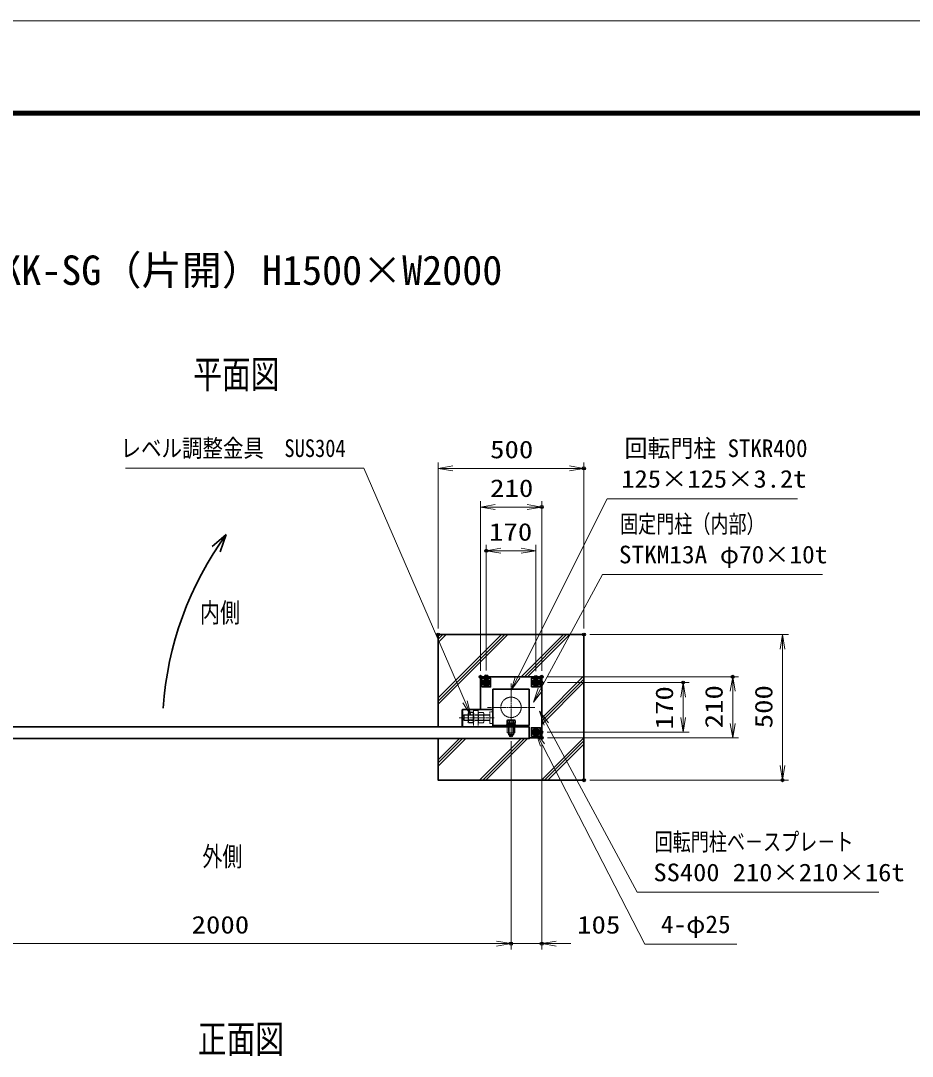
# Model space of a CAD drawing. Units: millimetres at full size. Extents: x -5940 to 5940, y -4200 to 4200.
# Drawn here: x -2706 to 353, y 647 to 4200 of the extents above; entities that cross this region are included whole.
import ezdxf
from ezdxf.enums import TextEntityAlignment as Align

# ---------------------------------------------------------------- set-up
doc = ezdxf.new("R2010")
doc.units = ezdxf.units.MM
doc.header["$LTSCALE"] = 20
doc.header["$PDMODE"] = 32
doc.header["$PDSIZE"] = 10
for name, pattern in [('DASHED', [7.5, 6, -1.5]), ('USER1', [18, 12, -1.5, 3, -1.5]), ('USER2', [9, 6, -0.75, 1.5, -0.75]), ('USER3', [3.75, 3, -0.75])]:
    doc.linetypes.add(name, pattern=pattern)
for name, color, linetype, lineweight in [('0-0_D-TTL', 7, 'Continuous', 18), ('0-1_軸線', 200, 'USER1', 15), ('0-2_隠れ線', 140, 'DASHED', 18), ('0-3_外形線', 7, 'Continuous', 35), ('0-4_寸法線', 4, 'Continuous', 18), ('0-5_0', 7, 'Continuous', 18), ('0-8_細線', 2, 'Continuous', 35), ('0-B_ねじ', 253, 'Continuous', 18), ('0-C_AM_0N', 7, 'Continuous', 50), ('0-D_AM_4N', 4, 'Continuous', 25), ('0-E_AM_7N', 6, 'USER2', 18), ('0-F_AM_3N', 140, 'USER3', 25), ('1-0_ハッチング', 253, 'Continuous', 13)]:
    doc.layers.add(name, color=color, linetype=linetype, lineweight=lineweight)
doc.layers.add('0-6_Defpoints', color=7, linetype='Continuous')
doc.layers.add('0-7_文字', color=254, linetype='Continuous')
doc.styles.add('ＭＳ ゴシック', font='')
doc.styles.get('ＭＳ ゴシック').set_extended_font_data('MS Gothic')

# ---------------------------------------------------------------- blocks, each defined once
blk = doc.blocks.new('PROFSP004L9486')
at = {"layer": '0-1_軸線'}
blk.add_line((-240, 0), (840, 0), dxfattribs=at)
at = {"layer": '0-3_外形線'}
for p, q in [((-16, 138.6), (-178.6, 138.6)), ((62, 160), (62, 0)), ((62, -160), (62, 0)), ((780, 160), (780, 0)), ((780, -160), (780, 0)), ((-16, -138.6), (-178.6, -138.6))]:
    blk.add_line(p, q, dxfattribs=at)
for points in [[(-200, 0), (-200, 240), (-178.6, 277.1), (-16, 277.1), (-16, 0)], [(-200, 0), (-200, -240), (-178.6, -277.1), (-16, -277.1), (-16, 0)], [(-16, 225), (0, 225), (0, 0)], [(-16, -225), (0, -225), (0, 0)], [(12, 160), (780, 160), (800, 140), (800, 0)], [(12, -160), (780, -160), (800, -140), (800, 0)]]:
    blk.add_lwpolyline(points, dxfattribs=at)
for centre, radius, start, end in [((-77.3, 207.8), 122.7, 145.61587, 214.38413), ((258.6, 0), 458.6, 162.41211, 197.58789), ((12, 172), 12, 180, 270), ((-77.3, -207.8), 122.7, 145.61587, 214.38413), ((12, -172), 12, 90, 180)]:
    blk.add_arc(centre, radius, start, end, dxfattribs=at)
at = {"layer": '0-B_ねじ'}
for p, q in [((62, 140), (12, 160)), ((62, 140), (800, 140)), ((62, -140), (12, -160)), ((62, -140), (800, -140))]:
    blk.add_line(p, q, dxfattribs=at)
blk = doc.blocks.new('PROFSP004KSH16')
at = {"layer": '0-3_外形線'}
for p, q in [((0, 186), (0, 0)), ((0, 13.2), (99.4, 26.5)), ((0, -186), (0, 0)), ((0, -13.2), (99.4, 0)), ((11.4, 268), (11.4, 14.8)), ((88, 268), (88, 25)), ((99.4, 186), (99.4, 0)), ((99.4, -186), (99.4, 0)), ((11.4, -268), (11.4, -11.7)), ((88, -268), (88, -1.5))]:
    blk.add_line(p, q, dxfattribs=at)
for points in [[(49.7, 268), (11.4, 268), (3.4, 260), (0, 186)], [(99.4, 186), (96, 260), (88, 268), (49.7, 268)], [(49.7, -268), (11.4, -268), (3.4, -260), (0, -186)], [(99.4, -186), (96, -260), (88, -268), (49.7, -268)]]:
    blk.add_lwpolyline(points, dxfattribs=at)
blk = doc.blocks.new('PROFSP004K8916')
at = {"layer": '0-3_外形線'}
blk.add_lwpolyline([(0, -300), (60, -300), (60, 300), (0, 300)], close=True, dxfattribs=at)
blk = doc.blocks.new('U23')
at = {"layer": '0-C_AM_0N'}
blk.add_lwpolyline([(-1880, 1596.1), (-1700, 1492.2), (-1520, 1596.1), (-1520, 1803.9), (-1700, 1907.8), (-1880, 1803.9)], close=True, dxfattribs=at)
for radius in [180, 101.1]:
    blk.add_circle((-1700, 1700), radius, dxfattribs=at)
at = {"layer": '0-D_AM_4N'}
blk.add_arc((-1700, 1700), 120, 260, 170, dxfattribs=at)
at = {"layer": '0-E_AM_7N'}
for p, q in [((-1928.6, 1700), (-1471.4, 1700)), ((-1700, 1928.6), (-1700, 1471.4))]:
    blk.add_line(p, q, dxfattribs=at)
blk = doc.blocks.new('U24')
at = {"layer": '0-C_AM_0N'}
blk.add_lwpolyline([(1520, 1596.1), (1700, 1492.2), (1880, 1596.1), (1880, 1803.9), (1700, 1907.8), (1520, 1803.9)], close=True, dxfattribs=at)
for radius in [180, 101.1]:
    blk.add_circle((1700, 1700), radius, dxfattribs=at)
at = {"layer": '0-D_AM_4N'}
blk.add_arc((1700, 1700), 120, 260, 170, dxfattribs=at)
at = {"layer": '0-E_AM_7N'}
for p, q in [((1471.4, 1700), (1928.6, 1700)), ((1700, 1928.6), (1700, 1471.4))]:
    blk.add_line(p, q, dxfattribs=at)
blk = doc.blocks.new('U25')
at = {"layer": '0-C_AM_0N'}
blk.add_lwpolyline([(1520, -1803.9), (1700, -1907.8), (1880, -1803.9), (1880, -1596.1), (1700, -1492.2), (1520, -1596.1)], close=True, dxfattribs=at)
for radius in [180, 101.1]:
    blk.add_circle((1700, -1700), radius, dxfattribs=at)
at = {"layer": '0-D_AM_4N'}
blk.add_arc((1700, -1700), 120, 260, 170, dxfattribs=at)
at = {"layer": '0-E_AM_7N'}
for p, q in [((1471.4, -1700), (1928.6, -1700)), ((1700, -1471.4), (1700, -1928.6))]:
    blk.add_line(p, q, dxfattribs=at)
blk = doc.blocks.new('A$C349E2BCA')
at = {"layer": '0-2_隠れ線'}
for p, q in [((-714.9, 581.1), (-714.9, -588.9)), ((-714.9, -588.9), (1355.1, -588.9))]:
    blk.add_line(p, q, dxfattribs=at)
at = {"layer": '0-3_外形線'}
for p, q in [((1355.1, 581.1), (-744.9, 581.1)), ((-744.9, 581.1), (-744.9, -588.9)), ((-714.9, -618.9), (1355.1, -618.9))]:
    blk.add_line(p, q, dxfattribs=at)
blk.add_lwpolyline([(1355.1, -618.9), (1355.1, 581.1), (-744.9, 581.1)], dxfattribs=at)
blk.add_arc((-714.9, -588.9), 30, 180, 270, dxfattribs=at)
blk = doc.blocks.new('U26')
at = {"layer": '0-F_AM_3N'}
for p, q in [((-1673.2, 346.5), (-1700, 300)), ((-1700, 300), (-1700, -300)), ((-1346.8, 346.5), (-1673.2, 346.5)), ((-1346.8, 173.3), (-1673.2, 173.3)), ((-1346.8, 346.5), (-1320, 300)), ((-1320, 300), (-1320, -300)), ((-1673.2, -346.5), (-1700, -300)), ((-1346.8, -173.3), (-1673.2, -173.3)), ((-1346.8, -346.5), (-1673.2, -346.5)), ((-1346.8, -346.5), (-1320, -300))]:
    blk.add_line(p, q, dxfattribs=at)
for centre, radius, start, end in [((-1546.8, 259.9), 153.2, 154.43847, 214.43847), ((-1127.6, 0), 572.4, 162.38303, 197.61697), ((-1473.2, 259.9), 153.2, 325.56153, 25.56153), ((-1892.4, 0), 572.4, 342.38303, 17.61697), ((-1546.8, -259.9), 153.2, 145.56153, 205.56153), ((-1473.2, -259.9), 153.2, 334.43847, 34.43847)]:
    blk.add_arc(centre, radius, start, end, dxfattribs=at)
blk = doc.blocks.new('U27')
at = {"layer": '0-2_隠れ線', "linetype": 'USER3'}
for p, q in [((-973.2, 346.5), (-1000, 300)), ((-1000, 300), (-1000, -300)), ((-646.8, 346.5), (-973.2, 346.5)), ((-646.8, 173.3), (-973.2, 173.3)), ((-646.8, 346.5), (-620, 300)), ((-620, 300), (-620, -300)), ((-973.2, -346.5), (-1000, -300)), ((-646.8, -173.3), (-973.2, -173.3)), ((-646.8, -346.5), (-973.2, -346.5)), ((-646.8, -346.5), (-620, -300))]:
    blk.add_line(p, q, dxfattribs=at)
for centre, radius, start, end in [((-846.8, 259.9), 153.2, 154.43847, 214.43847), ((-427.6, 0), 572.4, 162.38303, 197.61697), ((-773.2, 259.9), 153.2, 325.56153, 25.56153), ((-1192.4, 0), 572.4, 342.38303, 17.61697), ((-846.8, -259.9), 153.2, 145.56153, 205.56153), ((-773.2, -259.9), 153.2, 334.43847, 34.43847)]:
    blk.add_arc(centre, radius, start, end, dxfattribs=at)
blk = doc.blocks.new('dgdgagagd')
at = {"layer": '0-1_軸線'}
blk.add_line((89.7, 0), (-2340.3, 0), dxfattribs=at)
at = {"layer": '0-2_隠れ線'}
for p, q in [((-1975, 200), (-2000, 175)), ((-200, 175), (-2000, 175)), ((-2000, 175), (-2000, 0)), ((-1975, 200), (-1975, 0)), ((-200, 200), (-1975, 200)), ((-1975, -200), (-1975, 0)), ((-1320, 500), (-1320, -630)), ((-1320, 500), (-1000, 500)), ((-1000, 500), (-1000, -630)), ((-200, 400), (-200, -400)), ((0, 400), (-200, 400)), ((-200, -175), (-2000, -175)), ((-200, -400), (0, -400))]:
    blk.add_line(p, q, dxfattribs=at)
blk.add_lwpolyline([(-200, -200), (-1975, -200), (-2000, -175), (-2000, 0)], dxfattribs=at)
blk.add_blockref('U27', (0, 0), dxfattribs=at)
at = {"layer": '0-F_AM_3N'}
blk.add_blockref('U26', (0, 0), dxfattribs=at)
blk = doc.blocks.new('fffjgkkhk')
at = {"layer": '0-1_軸線'}
for p, q in [((0, 1642.4), (0, -1642.4)), ((-1623.7, 0), (1623.7, 0))]:
    blk.add_line(p, q, dxfattribs=at)
at = {"layer": '0-2_隠れ線'}
for p, q in [((-160, -1750), (-160, -1250)), ((-120, -1750), (-120, -1250)), ((120, -1750), (120, -1250)), ((160, -1750), (160, -1250)), ((260, -1750), (260, -1340))]:
    blk.add_line(p, q, dxfattribs=at)
blk.add_lwpolyline([(260, -1750), (-260, -1750), (-260, -1340)], dxfattribs=at)
for centre, radius in [((-1700, 1700), 250), ((1700, 1700), 250), ((0, 0), 700), ((1700, -1700), 250)]:
    blk.add_circle(centre, radius, dxfattribs=at)
at = {"layer": '0-3_外形線'}
for p, q in [((2100, 2100), (-2100, 2100)), ((-2100, 2100), (-2100, -140)), ((1250, 1250), (-1250, 1250)), ((-1250, 1250), (-1250, -1250)), ((1250, -1250), (1250, 1250)), ((-1250, -1250), (1250, -1250)), ((-360, -1340), (-360, -1250)), ((360, -1340), (360, -1250))]:
    blk.add_line(p, q, dxfattribs=at)
for points in [[(-2000, 1400), (-1400, 1400), (-1400, 2000), (-2000, 2000)], [(1400, 1400), (2000, 1400), (2000, 2000), (1400, 2000)], [(1400, -2000), (2000, -2000), (2000, -1400), (1400, -1400)]]:
    blk.add_lwpolyline(points, close=True, dxfattribs=at)
blk.add_lwpolyline([(2100, 2100), (2100, -2100), (1250, -2100)], dxfattribs=at)
blk.add_blockref('dgdgagagd', (-1250, -710), dxfattribs=at)
at = {"layer": '0-3_外形線', "xscale": -1, "rotation": 180}
blk.add_blockref('A$C349E2BCA', (-2605.1, -758.9), dxfattribs=at)
at = {"layer": '0-5_0'}
for name, p, rotation in [('PROFSP004K8916', (0, -1250), 90), ('PROFSP004L9486', (0, -1090.6), 270), ('PROFSP004KSH16', (0, -1190), 90)]:
    blk.add_blockref(name, p, dxfattribs=dict(at, rotation=rotation))
at = {"layer": '0-C_AM_0N'}
for name in ['U23', 'U24', 'U25']:
    blk.add_blockref(name, (0, 0), dxfattribs=at)
blk = doc.blocks.new('_Open')
at = {"layer": '0-5_0'}
blk.add_line((-20, 3.333), (0, 0), dxfattribs=at)
blk.add_lwpolyline([(-20, -3.333), (0, 0), (-20, 0)], dxfattribs=at)
blk = doc.blocks.new('S37')
at = {"layer": '0-4_寸法線'}
for points in [[(-15299698.6, 54527696.8), (-15312766.6, 54527696.8), (-15318902.6, 54515455.5), (-15319350.7, 54514561.5)], [(-15319051.6, 54515530.1), (-15319350.7, 54514561.5), (-15318753.6, 54515380.8)]]:
    blk.add_lwpolyline(points, dxfattribs=at)
at = {"layer": '0-4_寸法線', "color": 254, "style": 'ＭＳ ゴシック'}
for s, width, p in [('回転門柱 STKR400', 0.95, (-15311570.3, 54530193.6)), ('125×125×3.2t', 1.1, (-15311794.6, 54528093.6))]:
    blk.add_text(s, height=1212, dxfattribs=dict(at, width=width)).set_placement(p, align=Align.BOTTOM_LEFT)
blk = doc.blocks.new('S38')
at = {"layer": '0-4_寸法線'}
for points in [[(-15297995, 54522504.3), (-15313079, 54522504.3), (-15317343.8, 54514629.8), (-15317820.1, 54513750.5)], [(-15317490.4, 54514709.2), (-15317820.1, 54513750.5), (-15317197.3, 54514550.4)]]:
    blk.add_lwpolyline(points, dxfattribs=at)
at = {"layer": '0-4_寸法線', "color": 254, "style": 'ＭＳ ゴシック'}
for s, width, p in [('固定門柱（内部）', 0.75, (-15311882.6, 54525001.1)), ('STKM13A φ70×10t', 1.05, (-15311963, 54522901.1))]:
    blk.add_text(s, height=1212, dxfattribs=dict(at, width=width)).set_placement(p, align=Align.BOTTOM_LEFT)
blk = doc.blocks.new('S39')
at = {"layer": '0-4_寸法線'}
for points in [[(-15294136.4, 54500690.7), (-15310708.4, 54500690.7), (-15316933.5, 54512242.8), (-15317407.9, 54513123.1)], [(-15316786.8, 54512321.8), (-15317407.9, 54513123.1), (-15317080.2, 54512163.7)]]:
    blk.add_lwpolyline(points, dxfattribs=at)
at = {"layer": '0-4_寸法線', "color": 254, "style": 'ＭＳ ゴシック'}
for s, width, p in [('回転門柱ベ－スプレ－ト', 0.75, (-15309512, 54503187.6)), ('SS400 210×210×16t', 1.1, (-15309592.4, 54501087.6))]:
    blk.add_text(s, height=1212, dxfattribs=dict(at, width=width)).set_placement(p, align=Align.BOTTOM_LEFT)
blk = doc.blocks.new('S40')
at = {"layer": '0-4_寸法線'}
for points in [[(-15303882.2, 54497133.8), (-15310191.8, 54497133.8), (-15317203.9, 54510793.5), (-15317660.5, 54511683.1)], [(-15317055.6, 54510869.6), (-15317660.5, 54511683.1), (-15317352.1, 54510717.3)]]:
    blk.add_lwpolyline(points, dxfattribs=at)
at = {"layer": '0-4_寸法線', "color": 254, "style": 'ＭＳ ゴシック', "width": 1.05}
blk.add_text('4-φ25', height=1212, dxfattribs=at).set_placement((-15309075.8, 54497530.6), align=Align.BOTTOM_LEFT)
blk = doc.blocks.new('S41')
at = {"layer": '0-4_寸法線'}
for points in [[(-15345807.3, 54529800.5), (-15329456.1, 54529800.5), (-15322517.7, 54513765.8), (-15322120.5, 54512848.1)], [(-15322670.6, 54513699.7), (-15322120.5, 54512848.1), (-15322364.7, 54513832)]]:
    blk.add_lwpolyline(points, dxfattribs=at)
at = {"layer": '0-4_寸法線', "color": 254, "style": 'ＭＳ ゴシック', "width": 0.85}
blk.add_text('レベル調整金具\u3000SUS304', height=1212, dxfattribs=at).set_placement((-15346152.9, 54530197.4), align=Align.BOTTOM_LEFT)

msp = doc.modelspace()

# ---------------------------------------------------------------- linework, layer by layer
at = {"layer": '0-0_D-TTL'}
for points in [[(-5940, -4200), (5940, -4200), (5940, 4200), (-5940, 4200)], [(-5558.14, 3889.71), (5558.14, 3889.71), (5558.14, -3888.86), (-5558.14, -3888.86)], [(-5554.61, 3886.18), (5554.61, 3886.18), (5554.61, -3885.32), (-5554.61, -3885.32)], [(-5551.07, 3882.64), (5551.07, 3882.64), (5551.07, -3881.79), (-5551.07, -3881.79)], [(-5547.54, 3879.11), (5547.54, 3879.11), (5547.54, -3878.25), (-5547.54, -3878.25)], [(-5544, 3875.57), (5544, 3875.57), (5544, -3874.71), (-5544, -3874.71)]]:
    msp.add_lwpolyline(points, close=True, dxfattribs=at)
at = {"layer": '0-3_外形線'}
msp.add_lwpolyline([(-1273.52, 1737.18), (-1273.52, 1594.18), (-773.52, 1594.18), (-773.52, 2094.18), (-1273.52, 2094.18), (-1273.52, 1777.18)], dxfattribs=at)
msp.add_lwpolyline([(-2981.02, 1777.18), (-961.02, 1777.18), (-961.02, 1737.18), (-2981.02, 1737.18)], close=True, dxfattribs=at)
at = {"layer": '0-4_寸法線'}
for p, q in [((-1273.52, 2114.18), (-1273.52, 2684.19)), ((-773.52, 2114.18), (-773.52, 2684.19)), ((-1273.52, 2664.19), (-773.52, 2664.19)), ((-1128.52, 1969.18), (-1128.52, 2551.48)), ((-1128.52, 2531.48), (-918.52, 2531.48)), ((-918.52, 1969.18), (-918.52, 2551.48)), ((-1108.52, 1970.8), (-1108.52, 2401.48)), ((-938.52, 2381.48), (-1108.52, 2381.48)), ((-938.52, 1968.62), (-938.52, 2401.48)), ((-753.52, 2094.18), (-72.39, 2094.18)), ((-92.39, 2094.18), (-92.39, 1594.18)), ((-899.08, 1929.18), (-413.11, 1929.18)), ((-898.52, 1949.18), (-243.11, 1949.18)), ((-433.11, 1759.18), (-433.11, 1929.18)), ((-263.11, 1739.18), (-263.11, 1949.18)), ((-900.04, 1759.18), (-413.11, 1759.18)), ((-1023.52, 1727.65), (-1023.52, 1013.5)), ((-1023.52, 1727.65), (-1023.52, 1013.5)), ((-918.52, 1719.18), (-918.52, 1013.5)), ((-898.52, 1739.18), (-243.11, 1739.18)), ((-753.52, 1594.18), (-72.39, 1594.18)), ((-3023.52, 1033.5), (-1023.52, 1033.5)), ((-1073.52, 1033.5), (-1123.52, 1033.5)), ((-1023.52, 1033.5), (-918.52, 1033.5)), ((-868.52, 1033.5), (-818.52, 1033.5))]:
    msp.add_line(p, q, dxfattribs=at)
at = {"layer": '0-6_Defpoints'}
for p in [(-773.52, 2664.19), (-918.52, 2531.48), (-1108.52, 2381.48), (-1273.52, 2094.18), (-773.52, 2094.18), (-773.52, 2094.18), (-1128.52, 1949.18), (-1108.52, 1950.8), (-918.52, 1949.18), (-918.52, 1949.18), (-263.11, 1949.18), (-938.52, 1948.62), (-919.08, 1929.18), (-433.11, 1929.18), (-1023.52, 1747.65), (-920.04, 1759.18), (-918.52, 1739.18), (-918.52, 1739.18), (-773.52, 1594.18), (-92.39, 1594.18), (-1023.52, 1033.5), (-918.52, 1033.5)]:
    msp.add_point(p, dxfattribs=at)
at = {"layer": '0-8_細線'}
for q in [(-2048.52, 2396.24), (-2021.45, 2377.74)]:
    msp.add_line((-2000.46, 2437.51), q, dxfattribs=at)
msp.add_arc((-1077.11, 1764.45), 1142.63, 143.9103, 176.11605, dxfattribs=at)
at = {"layer": '1-0_ハッチング'}
for p, q in [((-1273.52, 2088.65), (-1268, 2094.18)), ((-1273.52, 1876.52), (-1055.87, 2094.18)), ((-1273.52, 2077.78), (-1257.13, 2094.18)), ((-1273.52, 1865.65), (-1044.99, 2094.18)), ((-1273.52, 2066.9), (-1246.25, 2094.18)), ((-1273.52, 1854.77), (-1034.12, 2094.18)), ((-988.74, 1949.18), (-843.74, 2094.18)), ((-977.86, 1949.18), (-832.86, 2094.18)), ((-966.99, 1949.18), (-821.99, 2094.18)), ((-918.52, 1807.26), (-773.52, 1952.26)), ((-918.52, 1796.38), (-773.52, 1941.38)), ((-918.52, 1785.51), (-773.52, 1930.51)), ((-1273.52, 1664.39), (-1200.74, 1737.18)), ((-1273.52, 1653.51), (-1189.86, 1737.18)), ((-1273.52, 1642.64), (-1178.99, 1737.18)), ((-1131.6, 1594.18), (-988.6, 1737.18)), ((-1120.73, 1594.18), (-977.73, 1737.18)), ((-1109.85, 1594.18), (-966.85, 1737.18)), ((-919.47, 1594.18), (-773.52, 1740.12)), ((-908.6, 1594.18), (-773.52, 1729.25)), ((-897.72, 1594.18), (-773.52, 1718.37))]:
    msp.add_line(p, q, dxfattribs=at)

# ---------------------------------------------------------------- block references
at = {"layer": '0-3_外形線', "xscale": 0.05, "yscale": 0.05}
msp.add_blockref('fffjgkkhk', (-1023.52, 1844.18), dxfattribs=at)
at = {"layer": '0-4_寸法線'}
for name, p, xscale, yscale in [('S41', (764944.5, -2723824.98), 0.05, 0.05), ('S37', (764944.5, -2723824.98), 0.05, 0.05), ('_Open', (-773.52, 2664.19), 2.5, 2.5), ('_Open', (-918.52, 2531.48), 2.5, 2.5), ('S38', (764944.5, -2723824.98), 0.05, 0.05), ('_Open', (-938.52, 2381.48), 2.5, 2.5), ('S39', (764944.5, -2723824.98), 0.05, 0.05), ('S40', (764944.5, -2723824.98), 0.05, 0.05), ('_Open', (-1023.52, 1033.5), 2.5, 2.5), ('_Open', (-1023.52, 1033.5), 2.5, 2.5)]:
    msp.add_blockref(name, p, dxfattribs=dict(at, xscale=xscale, yscale=yscale))
at = {"layer": '0-4_寸法線', "xscale": 2.5, "yscale": 2.5}
for p, rotation in [((-1273.52, 2664.19), 180), ((-1128.52, 2531.48), 180), ((-1108.52, 2381.48), 180), ((-92.39, 2094.18), 90), ((-433.11, 1929.18), 90), ((-263.11, 1949.18), 90), ((-433.11, 1759.18), 270), ((-263.11, 1739.18), 270), ((-92.39, 1594.18), 270), ((-918.52, 1033.5), 180)]:
    msp.add_blockref('_Open', p, dxfattribs=dict(at, rotation=rotation))

# ---------------------------------------------------------------- texts
at = {"layer": '0-4_寸法線', "color": 254, "style": 'ＭＳ ゴシック', "width": 1.2}
for s, p in [('500', (-1095.52, 2680.54)), ('210', (-1095.52, 2547.82)), ('170', (-1099.12, 2397.82)), ('2000', (-2119.52, 1049.84)), ('105', (-796.94, 1049.84))]:
    msp.add_text(s, height=60.56, dxfattribs=at).set_placement(p, align=Align.BOTTOM_LEFT)
for s, p in [('170', (-449.45, 1768.58)), ('210', (-279.45, 1772.18)), ('500', (-108.73, 1772.18))]:
    msp.add_text(s, height=60.56, rotation=90, dxfattribs=at).set_placement(p, align=Align.BOTTOM_LEFT)
at = {"layer": '0-7_文字', "style": 'ＭＳ ゴシック'}
msp.add_text('TKK-SG（片開）H1500×W2000', height=101, dxfattribs=at).set_placement((-2841.32, 3263.26), align=Align.BOTTOM_LEFT)
at = {"layer": '0-7_文字', "style": 'ＭＳ ゴシック', "width": 0.75}
for s, height, p in [('平面図', 96.19, (-2113.46, 2910.29)), ('内側', 67.3, (-2090.57, 2115.48)), ('外側', 67.3, (-2082.64, 1278.74)), ('正面図', 96.19, (-2097.83, 629.54))]:
    msp.add_text(s, height=height, dxfattribs=at).set_placement(p, align=Align.BOTTOM_LEFT)

doc.saveas('drawing.dxf')
